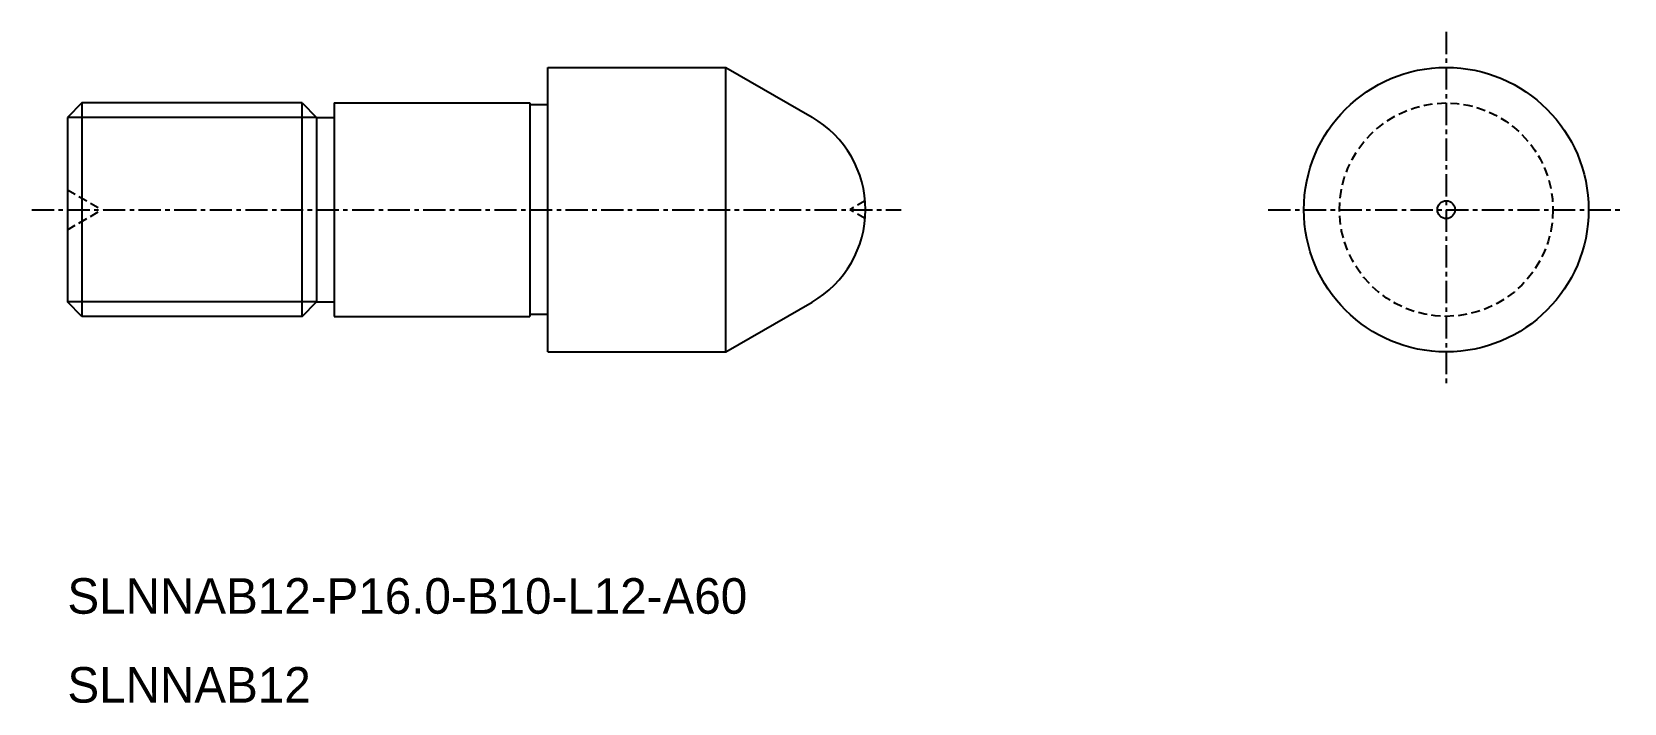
# Model space of a CAD drawing. Extents: x -1684.5 to -1595, y -777.4 to -739.7.
import ezdxf

# ---------------------------------------------------------------- set-up
doc = ezdxf.new("R2010")
doc.units = 0
doc.linetypes.add('CENTER', pattern=[2, 1.25, -0.25, 0.25, -0.25])
doc.linetypes.add('DASHED', pattern=[0.75, 0.5, -0.25])
doc.layers.get('0').update_dxf_attribs({"linetype": 'CONTINUOUS'})
doc.layers.add('CENTER', color=1, linetype='CENTER')

msp = doc.modelspace()

# ---------------------------------------------------------------- linework, layer by layer
at = {"color": 7, "linetype": 'CONTINUOUS'}
for p, q in [((-1655.481, -741.66), (-1645.481, -741.66)), ((-1655.481, -757.66), (-1655.481, -741.66)), ((-1645.481, -757.66), (-1645.481, -741.66)), ((-1645.481, -741.66), (-1640.625, -744.464)), ((-1681.669, -743.66), (-1682.481, -744.472)), ((-1669.293, -743.66), (-1681.669, -743.66)), ((-1681.665, -743.66), (-1681.665, -755.66)), ((-1669.297, -743.66), (-1669.297, -755.66)), ((-1669.293, -743.66), (-1668.481, -744.472)), ((-1667.481, -743.66), (-1656.481, -743.66)), ((-1667.481, -743.66), (-1667.481, -755.66)), ((-1656.481, -743.66), (-1656.481, -755.66)), ((-1682.481, -744.472), (-1682.481, -754.848)), ((-1668.481, -744.472), (-1668.481, -754.848)), ((-1668.481, -744.472), (-1667.481, -744.472)), ((-1655.481, -743.76), (-1656.481, -743.76)), ((-1681.669, -755.66), (-1682.481, -754.848)), ((-1669.293, -755.66), (-1668.481, -754.848)), ((-1668.481, -754.848), (-1667.481, -754.848)), ((-1645.481, -757.66), (-1640.625, -754.856)), ((-1669.293, -755.66), (-1681.669, -755.66)), ((-1667.481, -755.66), (-1656.481, -755.66)), ((-1655.481, -755.56), (-1656.481, -755.56)), ((-1655.481, -757.66), (-1645.481, -757.66))]:
    msp.add_line(p, q, dxfattribs=at)
at = {"color": 3, "linetype": 'CONTINUOUS'}
for p, q in [((-1668.481, -744.472), (-1682.481, -744.472)), ((-1668.481, -754.848), (-1682.481, -754.848))]:
    msp.add_line(p, q, dxfattribs=at)
at = {"color": 3, "linetype": 'DASHED'}
for p, q in [((-1682.481, -748.535), (-1680.532, -749.66)), ((-1682.481, -750.785), (-1680.532, -749.66)), ((-1637.645, -749.16), (-1638.512, -749.66)), ((-1637.645, -750.16), (-1638.512, -749.66))]:
    msp.add_line(p, q, dxfattribs=at)
msp.add_circle((-1604.981, -749.66), 6, dxfattribs=at)
at = {"color": 7, "linetype": 'CONTINUOUS'}
msp.add_arc((-1643.625, -749.66), 6, 300, 60, dxfattribs=at)
at = {"layer": 'CENTER', "color": 1, "linetype": 'CENTER'}
for p, q in [((-1604.981, -739.66), (-1604.981, -759.66)), ((-1684.481, -749.66), (-1635.625, -749.66)), ((-1614.981, -749.66), (-1594.981, -749.66))]:
    msp.add_line(p, q, dxfattribs=at)
at = {"layer": 'CENTER', "color": 7, "linetype": 'CONTINUOUS'}
for radius in [8, 0.5]:
    msp.add_circle((-1604.981, -749.66), radius, dxfattribs=at)

# ---------------------------------------------------------------- texts
at = {"color": 7, "linetype": 'CONTINUOUS'}
for s, p in [('SLNNAB12-P16.0-B10-L12-A60', (-1682.481, -772.381)), ('SLNNAB12', (-1682.481, -777.381))]:
    msp.add_text(s, height=2, dxfattribs=at).set_placement(p)

doc.saveas('drawing.dxf')
